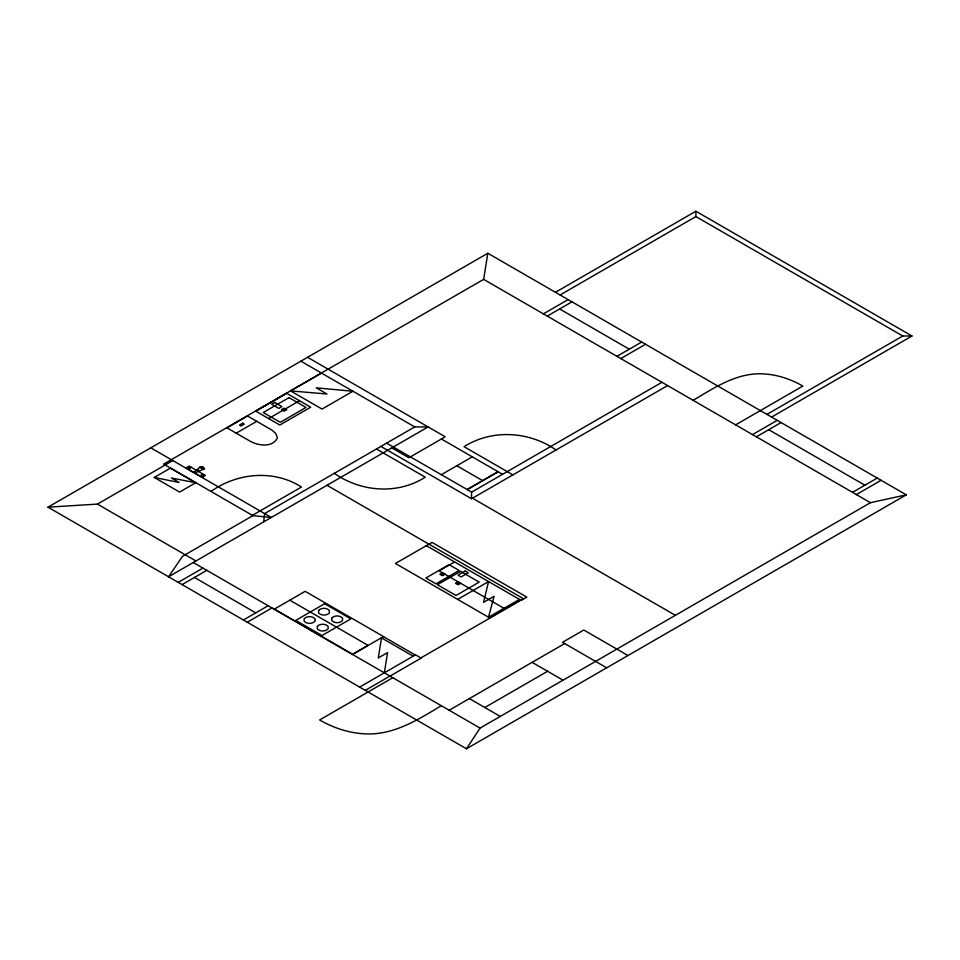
<?xml version="1.0" encoding="UTF-8"?>
<svg xmlns="http://www.w3.org/2000/svg" width="960" height="960" viewBox="0 0 960 960"><rect width="100%" height="100%" fill="white"/><g stroke="black" fill="none" stroke-linecap="round" stroke-linejoin="round"><path stroke-width="1.44" d="M560.1 294.972L695.892 216.576L695.892 211.224L912 336L771.576 417.072M263.664 521.868L264.636 513.576L414.732 426.912L428.124 426.912L168.552 576.78L182.496 556.296L252.9 515.652L271.332 517.44L150.78 447.84M384.348 672.816L387.552 652.62L378.288 657.96L381.54 637.728M252.9 515.652L163.644 464.112L483.636 279.372L487.824 253.248L906.288 494.844L466.452 748.776L48 507.18L487.824 253.248M466.452 748.776L480.06 728.088L870.456 502.692L906.288 494.844M255.696 411.096L286.596 393.264L310.728 407.196L279.828 425.028L255.696 411.096L286.704 393.324M290.568 390.9L326.94 394.008L316.236 387.828L352.872 391.26L322.044 409.068L290.568 390.9L321.456 373.068M48 507.18L97.44 504.096L172.824 460.572M154.26 477.468L170.448 468.12L195.756 482.736L179.568 492.072L154.26 477.468L179.1 482.46L171.384 478.008L195.756 482.736M236.208 433.2L249.528 440.832C257.724 445.8 272.484 447.996 277.464 437.88L275.784 433.476L272.1 430.236L247.536 415.98L226.956 427.86L236.208 433.2L256.8 421.32M268.62 418.56L299.52 400.728M187.692 468.864L190.884 467.076M193.452 472.188C196.968 471.336 201.396 462.828 204.576 468.756L194.844 472.992M200.604 476.316L203.748 474.504M555.468 292.296L695.892 211.224M210.984 491.448C237.252 472.74 273.78 469.308 301.464 487.02L252.384 515.352M543.408 313.872L568.116 299.604M547.272 316.104L571.98 301.836M178.236 582.372L202.944 568.104M182.1 584.604L206.82 570.336M616.944 356.328L641.664 342.06M620.808 358.56L645.528 344.292M441.384 474.66L472.272 456.828M467.136 489.528L498.024 471.696M467.28 489.612L498.168 471.78M243.396 619.992L268.104 605.724M386.592 443.16L471.66 492.144L661.932 382.296M247.26 622.224L271.968 607.956M274.272 609.168L305.16 591.324L383.532 636.576L352.56 654.468M380.928 446.436L471.552 498.756L667.584 385.572M693.156 400.332C713.808 388.116 735.312 373.524 760.356 373.788C775.32 373.992 789.96 378.6 802.86 386.064L735.648 424.86M454.596 561.96L439.152 570.876L505.032 608.916M766.944 414.396L902.736 336L912 336M457.668 599.412L488.556 581.58L483.564 602.352L494.076 596.292L488.508 617.208L519.456 599.412M752.508 434.604L777.228 420.336M756.372 436.824L781.092 422.568M359.628 687.096L415.512 654.828L421.176 658.104L365.292 690.36M520.476 600L489.588 617.832L395.436 563.472L432.036 542.4L526.8 597.12L521.148 600.384L426.324 545.64M420.876 657.924L523.44 598.716L327 485.304M392.808 677.712L319.632 719.964C334.332 728.472 351.036 733.74 368.1 733.956C395.232 734.232 418.932 719.208 441.276 705.696M449.136 710.268L564.684 643.56M852.528 492.348L877.248 478.08M484.812 707.508L547.584 671.268M856.392 494.58L881.1 480.312M695.892 216.576L902.736 336M559.62 308.964L629.304 349.2M768.732 429.696L864.888 485.208M483.636 279.372L870.456 502.692M556.056 449.964C529.116 431.292 492.072 428.904 464.064 446.688L512.892 474.888M307.572 357.312L445.212 436.788L408.888 457.752L391.8 447.888M441.384 438.996L502.548 474.312M300.876 361.176L414.732 426.912M456.828 465.744L482.58 480.612M472.5 498.204L675.372 615.324M376.464 449.016L425.268 477.192C397.512 494.892 360.84 491.976 334.344 473.34M627.972 655.524L583.8 630.024L562.512 642.312L606.684 667.812M532.14 662.352L563.028 680.184M197.568 469.812L198.96 470.616M196.596 470.376L189.132 466.068L185.988 467.88L202.26 477.264L205.392 475.452L197.976 471.18M383.448 636.636L415.236 654.984M381.384 637.824L413.184 656.172M469.356 698.592L500.256 716.424M289.812 600.192L368.004 645.336L352.56 654.252L274.368 609.108M97.44 504.096L195.936 560.964M193.26 562.512L480.06 728.088M194.46 577.464L255.756 612.852M471.552 492.216L471.552 498.756M315.372 620.028L314.952 621.288C312.288 624.144 306.816 624.144 304.152 621.288L304.152 618.756C306.816 615.9 312.288 615.9 314.952 618.756L315.372 620.028M317.316 626.352L317.316 628.884C319.98 631.74 325.452 631.74 328.116 628.884L328.116 626.352C325.452 623.508 319.98 623.508 317.316 626.352M331.728 618.036L331.728 620.568C334.392 623.424 339.864 623.412 342.528 620.568L342.528 618.036C339.864 615.18 334.404 615.18 331.728 618.036M318.576 610.428L318.576 612.972C321.228 615.816 326.7 615.816 329.364 612.972L329.364 610.428C326.7 607.584 321.24 607.584 318.576 610.428M285.552 409.656L284.1 410.496L282.636 409.656L284.1 408.816L285.552 409.656M443.892 574.272L442.44 575.112L440.988 574.272L442.44 573.432L443.892 574.272M459.504 583.284L458.052 584.124L456.588 583.284L458.052 582.432L459.504 583.284M286.644 409.656L284.1 411.132L281.544 409.656L284.1 408.18L286.644 409.656M444.996 574.272L442.44 575.736L439.896 574.272L442.44 572.796L444.996 574.272M460.596 583.284L458.052 584.748L455.496 583.284L458.052 581.808L460.596 583.284M203.868 469.368C195.78 466.332 201.72 465.828 203.784 468.744L203.868 469.368M274.704 402.444L271.62 404.232L278.82 408.396L281.916 406.608L274.704 402.444M242.736 423.192L239.46 425.088L241.02 425.988L244.296 424.092L242.736 423.192M289.008 397.632L263.268 412.5L280.272 422.316L306.012 407.448L289.008 397.632M190.368 468.264L189.336 467.964L190.368 468.264M201.696 474.804C200.088 475.176 203.316 475.824 201.696 474.804M324.588 603.744L295.764 620.388L321.996 635.532L350.832 618.888L324.588 603.744M449.04 564.636L425.868 578.016L435.948 583.836L459.108 570.456L449.04 564.636M460.572 571.356L437.4 584.736L456.036 595.488L479.208 582.12L460.572 571.356M465.216 571.008L458.004 575.172L461.088 576.948L468.3 572.784L465.216 571.008"/></g></svg>
